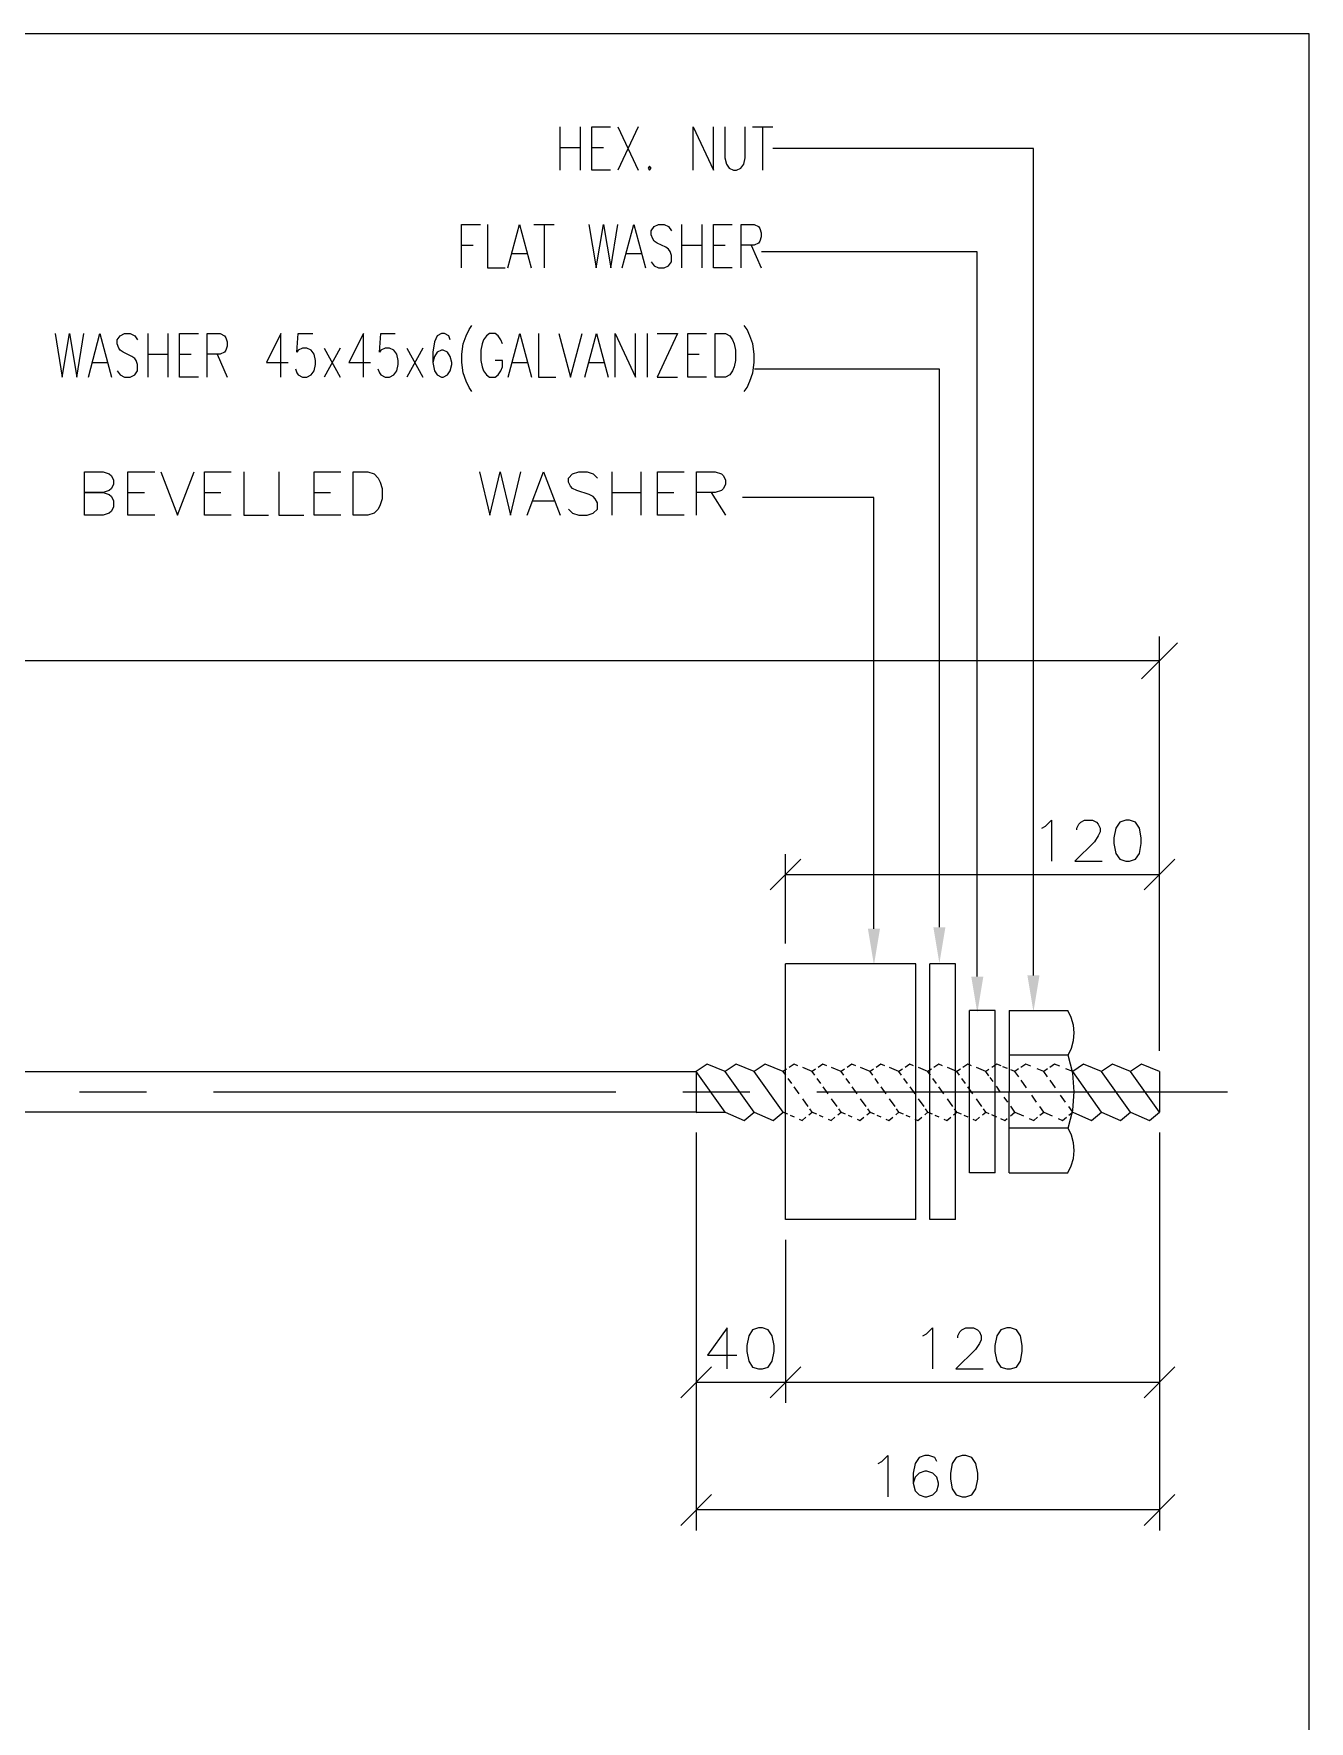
# Model space of a CAD drawing. Header units: millimetres. Extents: x 2 to 579, y 1 to 405.
# Drawn here: x 193.1 to 240.7, y 150.2 to 213.1 of the extents above; entities that cross this region are included whole.
import ezdxf

# ---------------------------------------------------------------- set-up
doc = ezdxf.new("R2010")
doc.units = ezdxf.units.MM
doc.linetypes.add('XKITLINE00', pattern=[0])
doc.layers.add('GraphicObject', color=6, linetype='Continuous', lineweight=0)
doc.layers.add('LinkedObject', color=7, linetype='Continuous', lineweight=0)

# ---------------------------------------------------------------- blocks, each defined once
blk = doc.blocks.new('*A3')
at = {"layer": 'GraphicObject', "color": 3, "linetype": 'XKITLINE00', "lineweight": 0}
for p, q in [((240.699, 213.102), (106.14, 213.102)), ((240.699, 74.15), (240.699, 213.102))]:
    blk.add_line(p, q, dxfattribs=at)
blk = doc.blocks.new('*A4')
at = {"layer": 'LinkedObject'}
for points in [[(224.687, 179.715), (224.462, 178.365), (224.237, 179.715)], [(227.129, 179.776), (226.904, 178.426), (226.679, 179.776)], [(228.543, 177.936), (228.318, 176.586), (228.093, 177.936)], [(230.637, 177.976), (230.412, 176.626), (230.187, 177.976)]]:
    blk.add_hatch(color=1, dxfattribs=at).paths.add_polyline_path(points, flags=17)
at = {"layer": 'LinkedObject', "color": 2, "linetype": 'XKITLINE00', "lineweight": 0}
for p, q in [((212.749, 209.628), (212.749, 208.008)), ((213.505, 209.628), (213.505, 208.008)), ((213.937, 208.008), (213.937, 209.628)), ((213.937, 209.628), (214.639, 209.628)), ((215.665, 209.628), (214.909, 208.008)), ((214.909, 209.628), (215.665, 208.008)), ((217.717, 208.008), (217.717, 209.628)), ((217.717, 209.628), (218.473, 208.008)), ((218.473, 208.008), (218.473, 209.628)), ((218.905, 209.628), (218.905, 208.471)), ((219.661, 208.471), (219.661, 209.628)), ((219.931, 209.628), (220.687, 209.628)), ((220.309, 209.628), (220.309, 208.008)), ((212.749, 208.857), (213.505, 208.857)), ((213.937, 208.857), (214.369, 208.857)), ((218.905, 208.471), (218.959, 208.239)), ((219.607, 208.239), (219.661, 208.471)), ((214.639, 208.008), (213.937, 208.008)), ((216.097, 208.162), (216.043, 208.085)), ((216.043, 208.085), (216.097, 208.008)), ((216.151, 208.085), (216.097, 208.162)), ((216.097, 208.008), (216.151, 208.085)), ((218.959, 208.239), (219.067, 208.085)), ((219.067, 208.085), (219.229, 208.008)), ((219.229, 208.008), (219.337, 208.008)), ((219.337, 208.008), (219.499, 208.085)), ((219.499, 208.085), (219.607, 208.239)), ((209.082, 204.367), (209.082, 205.987)), ((209.082, 205.987), (209.784, 205.987)), ((210.054, 205.987), (210.054, 204.367)), ((210.81, 204.367), (211.242, 205.987)), ((211.242, 205.987), (211.674, 204.367)), ((211.782, 205.987), (212.538, 205.987)), ((212.16, 205.987), (212.16, 204.367)), ((213.834, 205.987), (214.104, 204.367)), ((214.104, 204.367), (214.374, 205.987)), ((214.374, 205.987), (214.644, 204.367)), ((214.644, 204.367), (214.914, 205.987)), ((215.076, 204.367), (215.508, 205.987)), ((215.508, 205.987), (215.94, 204.367)), ((216.156, 205.755), (216.264, 205.909)), ((216.264, 205.909), (216.426, 205.987)), ((216.426, 205.987), (216.642, 205.987)), ((216.642, 205.987), (216.804, 205.909)), ((216.804, 205.909), (216.912, 205.755)), ((217.29, 205.987), (217.29, 204.367)), ((218.046, 205.987), (218.046, 204.367)), ((218.478, 204.367), (218.478, 205.987)), ((218.478, 205.987), (219.18, 205.987)), ((219.504, 204.367), (219.504, 205.987)), ((219.504, 205.987), (219.99, 205.987)), ((219.99, 205.987), (220.152, 205.909)), ((220.152, 205.909), (220.206, 205.832)), ((220.206, 205.832), (220.26, 205.678)), ((209.082, 205.215), (209.514, 205.215)), ((216.156, 205.601), (216.156, 205.755)), ((216.21, 205.447), (216.156, 205.601)), ((216.264, 205.369), (216.21, 205.447)), ((216.372, 205.292), (216.264, 205.369)), ((216.696, 205.138), (216.372, 205.292)), ((217.29, 205.215), (218.046, 205.215)), ((218.478, 205.215), (218.91, 205.215)), ((219.99, 205.215), (219.504, 205.215)), ((219.882, 205.215), (220.26, 204.367)), ((220.152, 205.292), (219.99, 205.215)), ((220.206, 205.369), (220.152, 205.292)), ((220.26, 205.524), (220.206, 205.369)), ((220.26, 205.678), (220.26, 205.524)), ((210.972, 204.907), (211.512, 204.907)), ((215.238, 204.907), (215.778, 204.907)), ((216.156, 204.598), (216.264, 204.444)), ((216.804, 205.061), (216.696, 205.138)), ((216.858, 204.984), (216.804, 205.061)), ((216.804, 204.444), (216.912, 204.598)), ((216.912, 204.829), (216.858, 204.984)), ((216.912, 204.598), (216.912, 204.829)), ((210.054, 204.367), (210.702, 204.367)), ((216.264, 204.444), (216.426, 204.367)), ((216.426, 204.367), (216.642, 204.367)), ((216.642, 204.367), (216.804, 204.444)), ((219.18, 204.367), (218.478, 204.367)), ((209.254, 201.84), (209.362, 202.071)), ((209.362, 202.071), (209.47, 202.225)), ((219.73, 202.071), (219.622, 202.225)), ((219.838, 201.84), (219.73, 202.071)), ((193.918, 201.917), (194.188, 200.297)), ((194.188, 200.297), (194.458, 201.917)), ((194.458, 201.917), (194.728, 200.297)), ((194.728, 200.297), (194.998, 201.917)), ((195.16, 200.297), (195.592, 201.917)), ((195.592, 201.917), (196.024, 200.297)), ((196.24, 201.685), (196.348, 201.84)), ((196.24, 201.531), (196.24, 201.685)), ((196.294, 201.377), (196.24, 201.531)), ((196.348, 201.84), (196.51, 201.917)), ((196.51, 201.917), (196.726, 201.917)), ((196.726, 201.917), (196.888, 201.84)), ((196.888, 201.84), (196.996, 201.685)), ((197.374, 201.917), (197.374, 200.297)), ((198.13, 201.917), (198.13, 200.297)), ((198.562, 200.297), (198.562, 201.917)), ((198.562, 201.917), (199.264, 201.917)), ((199.588, 200.297), (199.588, 201.917)), ((199.588, 201.917), (200.074, 201.917)), ((200.074, 201.917), (200.236, 201.84)), ((200.236, 201.84), (200.29, 201.762)), ((200.29, 201.762), (200.344, 201.608)), ((200.344, 201.454), (200.29, 201.3)), ((200.344, 201.608), (200.344, 201.454)), ((202.342, 201.917), (201.802, 200.837)), ((202.342, 200.297), (202.342, 201.917)), ((202.936, 201.222), (202.99, 201.917)), ((202.99, 201.917), (203.53, 201.917)), ((205.42, 201.917), (204.88, 200.837)), ((205.42, 200.297), (205.42, 201.917)), ((206.014, 201.222), (206.068, 201.917)), ((206.068, 201.917), (206.608, 201.917)), ((208.066, 201.608), (208.012, 201.222)), ((208.174, 201.84), (208.066, 201.608)), ((208.336, 201.917), (208.174, 201.84)), ((208.444, 201.917), (208.336, 201.917)), ((208.606, 201.84), (208.444, 201.917)), ((208.66, 201.685), (208.606, 201.84)), ((209.092, 201.145), (209.146, 201.531)), ((209.146, 201.531), (209.254, 201.84)), ((209.848, 201.531), (209.794, 201.3)), ((209.902, 201.685), (209.848, 201.531)), ((210.01, 201.84), (209.902, 201.685)), ((210.118, 201.917), (210.01, 201.84)), ((210.334, 201.917), (210.118, 201.917)), ((210.442, 201.84), (210.334, 201.917)), ((210.55, 201.685), (210.442, 201.84)), ((210.604, 201.531), (210.55, 201.685)), ((210.82, 200.297), (211.252, 201.917)), ((211.252, 201.917), (211.684, 200.297)), ((211.954, 201.917), (211.954, 200.297)), ((212.71, 201.917), (213.142, 200.297)), ((213.142, 200.297), (213.574, 201.917)), ((213.682, 200.297), (214.114, 201.917)), ((214.114, 201.917), (214.546, 200.297)), ((214.816, 200.297), (214.816, 201.917)), ((214.816, 201.917), (215.572, 200.297)), ((215.572, 200.297), (215.572, 201.917)), ((216.004, 201.917), (216.004, 200.297)), ((216.382, 201.917), (217.138, 201.917)), ((217.138, 201.917), (216.382, 200.297)), ((217.516, 200.297), (217.516, 201.917)), ((217.516, 201.917), (218.218, 201.917)), ((218.542, 200.297), (218.542, 201.917)), ((218.542, 201.917), (218.92, 201.917)), ((218.92, 201.917), (219.082, 201.84)), ((219.082, 201.84), (219.19, 201.685)), ((219.19, 201.685), (219.244, 201.531)), ((219.244, 201.531), (219.298, 201.3)), ((219.946, 201.531), (219.838, 201.84)), ((220, 201.145), (219.946, 201.531)), ((195.322, 200.837), (195.862, 200.837)), ((196.348, 201.3), (196.294, 201.377)), ((196.456, 201.222), (196.348, 201.3)), ((196.78, 201.068), (196.456, 201.222)), ((196.888, 200.991), (196.78, 201.068)), ((196.942, 200.914), (196.888, 200.991)), ((196.996, 200.76), (196.942, 200.914)), ((197.374, 201.145), (198.13, 201.145)), ((198.562, 201.145), (198.994, 201.145)), ((200.074, 201.145), (199.588, 201.145)), ((199.966, 201.145), (200.344, 200.297)), ((200.236, 201.222), (200.074, 201.145)), ((200.29, 201.3), (200.236, 201.222)), ((201.802, 200.837), (202.612, 200.837)), ((202.99, 201.3), (202.936, 201.222)), ((203.152, 201.377), (202.99, 201.3)), ((203.314, 201.377), (203.152, 201.377)), ((203.476, 201.3), (203.314, 201.377)), ((203.584, 201.145), (203.476, 201.3)), ((203.638, 200.914), (203.584, 201.145)), ((203.638, 200.76), (203.638, 200.914)), ((204.556, 201.377), (203.962, 200.297)), ((203.962, 201.377), (204.556, 200.297)), ((204.88, 200.837), (205.69, 200.837)), ((206.068, 201.3), (206.014, 201.222)), ((206.23, 201.377), (206.068, 201.3)), ((206.392, 201.377), (206.23, 201.377)), ((206.554, 201.3), (206.392, 201.377)), ((206.662, 201.145), (206.554, 201.3)), ((206.716, 200.914), (206.662, 201.145)), ((206.716, 200.76), (206.716, 200.914)), ((207.634, 201.377), (207.04, 200.297)), ((207.04, 201.377), (207.634, 200.297)), ((208.012, 201.222), (208.012, 200.837)), ((208.066, 201.068), (208.012, 200.837)), ((208.012, 200.837), (208.066, 200.528)), ((208.174, 201.222), (208.066, 201.068)), ((208.336, 201.3), (208.174, 201.222)), ((208.39, 201.3), (208.336, 201.3)), ((208.552, 201.222), (208.39, 201.3)), ((208.66, 201.068), (208.552, 201.222)), ((208.714, 200.837), (208.66, 201.068)), ((208.714, 200.76), (208.714, 200.837)), ((209.092, 200.837), (209.092, 201.145)), ((209.146, 200.451), (209.092, 200.837)), ((209.794, 201.3), (209.794, 200.914)), ((209.794, 200.914), (209.848, 200.682)), ((210.604, 200.914), (210.334, 200.914)), ((210.604, 200.682), (210.604, 200.914)), ((210.982, 200.837), (211.522, 200.837)), ((213.844, 200.837), (214.384, 200.837)), ((217.516, 201.145), (217.948, 201.145)), ((219.298, 200.914), (219.244, 200.682)), ((219.298, 201.3), (219.298, 200.914)), ((219.946, 200.451), (220, 200.837)), ((220, 200.837), (220, 201.145)), ((196.24, 200.528), (196.348, 200.374)), ((196.348, 200.374), (196.51, 200.297)), ((196.51, 200.297), (196.726, 200.297)), ((196.726, 200.297), (196.888, 200.374)), ((196.888, 200.374), (196.996, 200.528)), ((196.996, 200.528), (196.996, 200.76)), ((199.264, 200.297), (198.562, 200.297)), ((202.882, 200.605), (202.936, 200.451)), ((202.936, 200.451), (202.99, 200.374)), ((202.99, 200.374), (203.152, 200.297)), ((203.152, 200.297), (203.314, 200.297)), ((203.314, 200.297), (203.476, 200.374)), ((203.476, 200.374), (203.584, 200.528)), ((203.584, 200.528), (203.638, 200.76)), ((205.96, 200.605), (206.014, 200.451)), ((206.014, 200.451), (206.068, 200.374)), ((206.068, 200.374), (206.23, 200.297)), ((206.23, 200.297), (206.392, 200.297)), ((206.392, 200.297), (206.554, 200.374)), ((206.554, 200.374), (206.662, 200.528)), ((206.662, 200.528), (206.716, 200.76)), ((208.066, 200.528), (208.174, 200.374)), ((208.174, 200.374), (208.336, 200.297)), ((208.336, 200.297), (208.39, 200.297)), ((208.39, 200.297), (208.552, 200.374)), ((208.552, 200.374), (208.66, 200.528)), ((208.66, 200.528), (208.714, 200.76)), ((209.254, 200.142), (209.146, 200.451)), ((209.848, 200.682), (209.902, 200.528)), ((209.902, 200.528), (210.01, 200.374)), ((210.01, 200.374), (210.118, 200.297)), ((210.118, 200.297), (210.334, 200.297)), ((210.334, 200.297), (210.442, 200.374)), ((210.442, 200.374), (210.55, 200.528)), ((210.55, 200.528), (210.604, 200.682)), ((211.954, 200.297), (212.602, 200.297)), ((216.382, 200.297), (217.138, 200.297)), ((218.218, 200.297), (217.516, 200.297)), ((218.92, 200.297), (218.542, 200.297)), ((219.082, 200.374), (218.92, 200.297)), ((219.19, 200.528), (219.082, 200.374)), ((219.244, 200.682), (219.19, 200.528)), ((219.838, 200.142), (219.946, 200.451)), ((209.362, 199.911), (209.254, 200.142)), ((209.47, 199.757), (209.362, 199.911)), ((219.622, 199.757), (219.73, 199.911)), ((219.73, 199.911), (219.838, 200.142)), ((195.016, 195.141), (195.016, 196.761)), ((195.016, 196.761), (195.71, 196.761)), ((195.71, 196.761), (195.942, 196.684)), ((195.942, 196.684), (196.019, 196.607)), ((196.019, 196.607), (196.096, 196.453)), ((196.096, 196.453), (196.096, 196.299)), ((196.636, 195.141), (196.636, 196.761)), ((196.636, 196.761), (197.639, 196.761)), ((197.87, 196.761), (198.487, 195.141)), ((198.487, 195.141), (199.104, 196.761)), ((199.49, 195.141), (199.49, 196.761)), ((199.49, 196.761), (200.493, 196.761)), ((200.956, 196.761), (200.956, 195.141)), ((202.267, 196.761), (202.267, 195.141)), ((203.579, 195.141), (203.579, 196.761)), ((203.579, 196.761), (204.582, 196.761)), ((205.044, 195.141), (205.044, 196.761)), ((205.044, 196.761), (205.584, 196.761)), ((205.584, 196.761), (205.816, 196.684)), ((205.816, 196.684), (205.97, 196.53)), ((205.97, 196.53), (206.047, 196.376)), ((209.75, 196.761), (210.136, 195.141)), ((210.136, 195.141), (210.522, 196.761)), ((210.522, 196.761), (210.907, 195.141)), ((210.907, 195.141), (211.293, 196.761)), ((211.524, 195.141), (212.142, 196.761)), ((212.142, 196.761), (212.759, 195.141)), ((213.067, 196.53), (213.222, 196.684)), ((213.067, 196.376), (213.067, 196.53)), ((213.222, 196.684), (213.453, 196.761)), ((213.453, 196.761), (213.762, 196.761)), ((213.762, 196.761), (213.993, 196.684)), ((213.993, 196.684), (214.147, 196.53)), ((214.687, 196.761), (214.687, 195.141)), ((215.767, 196.761), (215.767, 195.141)), ((216.384, 195.141), (216.384, 196.761)), ((216.384, 196.761), (217.387, 196.761)), ((217.85, 195.141), (217.85, 196.761)), ((217.85, 196.761), (218.544, 196.761)), ((218.544, 196.761), (218.776, 196.684)), ((218.776, 196.684), (218.853, 196.607)), ((218.853, 196.607), (218.93, 196.453)), ((218.93, 196.453), (218.93, 196.299)), ((195.71, 195.99), (195.016, 195.99)), ((195.016, 195.99), (195.71, 195.99)), ((195.942, 196.067), (195.71, 195.99)), ((195.71, 195.99), (195.942, 195.913)), ((196.019, 196.144), (195.942, 196.067)), ((195.942, 195.913), (196.019, 195.836)), ((196.096, 196.299), (196.019, 196.144)), ((196.019, 195.836), (196.096, 195.681)), ((196.636, 195.99), (197.253, 195.99)), ((199.49, 195.99), (200.107, 195.99)), ((203.579, 195.99), (204.196, 195.99)), ((206.047, 196.376), (206.124, 196.144)), ((206.124, 195.759), (206.047, 195.527)), ((206.124, 196.144), (206.124, 195.759)), ((213.144, 196.221), (213.067, 196.376)), ((213.222, 196.144), (213.144, 196.221)), ((213.376, 196.067), (213.222, 196.144)), ((213.839, 195.913), (213.376, 196.067)), ((213.993, 195.836), (213.839, 195.913)), ((214.07, 195.759), (213.993, 195.836)), ((214.147, 195.604), (214.07, 195.759)), ((214.687, 195.99), (215.767, 195.99)), ((216.384, 195.99), (217.002, 195.99)), ((218.544, 195.99), (217.85, 195.99)), ((218.39, 195.99), (218.93, 195.141)), ((218.776, 196.067), (218.544, 195.99)), ((218.853, 196.144), (218.776, 196.067)), ((218.93, 196.299), (218.853, 196.144)), ((195.71, 195.141), (195.016, 195.141)), ((195.942, 195.219), (195.71, 195.141)), ((196.019, 195.296), (195.942, 195.219)), ((196.096, 195.45), (196.019, 195.296)), ((196.096, 195.681), (196.096, 195.45)), ((197.639, 195.141), (196.636, 195.141)), ((200.493, 195.141), (199.49, 195.141)), ((200.956, 195.141), (201.882, 195.141)), ((202.267, 195.141), (203.193, 195.141)), ((204.582, 195.141), (203.579, 195.141)), ((205.584, 195.141), (205.044, 195.141)), ((205.816, 195.219), (205.584, 195.141)), ((205.97, 195.373), (205.816, 195.219)), ((206.047, 195.527), (205.97, 195.373)), ((211.756, 195.681), (212.527, 195.681)), ((213.067, 195.373), (213.222, 195.219)), ((213.222, 195.219), (213.453, 195.141)), ((213.453, 195.141), (213.762, 195.141)), ((213.762, 195.141), (213.993, 195.219)), ((213.993, 195.219), (214.147, 195.373)), ((214.147, 195.373), (214.147, 195.604)), ((217.387, 195.141), (216.384, 195.141))]:
    blk.add_line(p, q, dxfattribs=at)
at = {"layer": 'LinkedObject', "color": 1, "linetype": 'XKITLINE00', "lineweight": 0}
for p, q in [((230.412, 208.818), (220.691, 208.818)), ((230.412, 177.976), (230.412, 208.818)), ((228.318, 204.969), (220.264, 204.969)), ((228.318, 177.936), (228.318, 204.969)), ((226.904, 200.586), (220.004, 200.586)), ((226.904, 179.776), (226.904, 200.586)), ((224.462, 195.798), (219.555, 195.798)), ((224.462, 179.715), (224.462, 195.798)), ((234.441, 189.038), (235.791, 190.388)), ((235.116, 175.296), (235.116, 190.613)), ((235.116, 189.713), (112.64, 189.713)), ((221.736, 182.313), (220.588, 181.165)), ((221.162, 179.169), (221.162, 182.504)), ((234.542, 181.165), (235.689, 182.313)), ((235.116, 175.161), (235.116, 182.504)), ((221.162, 181.739), (235.116, 181.739)), ((217.836, 172.117), (217.836, 157.272)), ((217.836, 172.074), (217.836, 162.035)), ((235.116, 172.117), (235.116, 157.272)), ((235.116, 171.037), (235.116, 162.035)), ((221.162, 168.11), (221.162, 162.035)), ((221.162, 166.978), (221.162, 162.035)), ((218.409, 163.374), (217.262, 162.227)), ((220.588, 162.227), (221.736, 163.374)), ((221.736, 163.374), (220.588, 162.227)), ((234.542, 162.227), (235.689, 163.374)), ((217.836, 162.8), (221.162, 162.8)), ((221.162, 162.8), (235.116, 162.8)), ((218.409, 158.611), (217.262, 157.463)), ((235.116, 158.037), (217.836, 158.037)), ((234.542, 157.463), (235.689, 158.611))]:
    blk.add_line(p, q, dxfattribs=at)
at = {"layer": 'LinkedObject', "color": 7, "linetype": 'XKITLINE00', "lineweight": 0}
for p, q in [((230.719, 183.475), (230.865, 183.547)), ((230.865, 183.547), (231.083, 183.766)), ((231.083, 183.766), (231.083, 182.236)), ((232.03, 183.475), (232.103, 183.62)), ((232.03, 183.402), (232.03, 183.475)), ((232.103, 183.62), (232.176, 183.693)), ((232.176, 183.693), (232.322, 183.766)), ((232.322, 183.766), (232.613, 183.766)), ((232.613, 183.766), (232.759, 183.693)), ((232.832, 183.183), (232.686, 182.965)), ((232.759, 183.693), (232.832, 183.62)), ((232.832, 183.62), (232.905, 183.475)), ((232.905, 183.329), (232.832, 183.183)), ((232.905, 183.475), (232.905, 183.329)), ((233.488, 183.475), (233.415, 183.11)), ((233.633, 183.693), (233.488, 183.475)), ((233.852, 183.766), (233.633, 183.693)), ((233.998, 183.766), (233.852, 183.766)), ((234.216, 183.693), (233.998, 183.766)), ((234.362, 183.475), (234.216, 183.693)), ((234.435, 183.11), (234.362, 183.475)), ((232.686, 182.965), (231.958, 182.236)), ((233.415, 183.11), (233.415, 182.892)), ((233.415, 182.892), (233.488, 182.527)), ((234.362, 182.527), (234.435, 182.892)), ((234.435, 182.892), (234.435, 183.11)), ((231.958, 182.236), (232.978, 182.236)), ((233.488, 182.527), (233.633, 182.309)), ((233.633, 182.309), (233.852, 182.236)), ((233.852, 182.236), (233.998, 182.236)), ((233.998, 182.236), (234.216, 182.309)), ((234.216, 182.309), (234.362, 182.527)), ((235.116, 181.739), (235.116, 181.739)), ((221.162, 178.404), (221.162, 178.404)), ((129.92, 174.396), (217.836, 174.396)), ((218.242, 174.666), (217.836, 174.396)), ((218.242, 174.666), (217.836, 174.396)), ((218.916, 172.882), (217.836, 174.396)), ((217.836, 174.396), (217.836, 172.882)), ((218.916, 172.882), (217.836, 174.396)), ((218.916, 174.396), (218.242, 174.666)), ((218.916, 174.396), (218.242, 174.666)), ((219.322, 174.666), (218.916, 174.396)), ((219.322, 174.666), (218.916, 174.396)), ((219.996, 172.882), (218.916, 174.396)), ((219.996, 172.882), (218.916, 174.396)), ((219.996, 174.396), (219.322, 174.666)), ((219.996, 174.396), (219.322, 174.666)), ((220.402, 174.666), (219.996, 174.396)), ((221.076, 172.882), (219.996, 174.396)), ((221.076, 174.396), (220.402, 174.666)), ((221.206, 174.483), (221.076, 174.396)), ((221.176, 174.256), (221.076, 174.396)), ((221.482, 174.666), (221.301, 174.546)), ((221.623, 174.609), (221.482, 174.666)), ((222.156, 174.396), (221.805, 174.537)), ((222.286, 174.483), (222.156, 174.396)), ((222.256, 174.256), (222.156, 174.396)), ((222.562, 174.666), (222.381, 174.546)), ((222.703, 174.609), (222.562, 174.666)), ((223.236, 174.396), (222.885, 174.537)), ((223.366, 174.483), (223.236, 174.396)), ((223.336, 174.256), (223.236, 174.396)), ((223.642, 174.666), (223.461, 174.546)), ((223.783, 174.609), (223.642, 174.666)), ((224.316, 174.396), (223.965, 174.537)), ((224.446, 174.483), (224.316, 174.396)), ((224.416, 174.256), (224.316, 174.396)), ((224.722, 174.666), (224.541, 174.546)), ((224.863, 174.609), (224.722, 174.666)), ((225.396, 174.396), (225.045, 174.537)), ((225.526, 174.483), (225.396, 174.396)), ((225.496, 174.256), (225.396, 174.396)), ((225.802, 174.666), (225.621, 174.546)), ((225.943, 174.609), (225.802, 174.666)), ((226.476, 174.396), (226.125, 174.537)), ((226.606, 174.483), (226.476, 174.396)), ((226.576, 174.256), (226.476, 174.396)), ((226.882, 174.666), (226.701, 174.546)), ((227.023, 174.609), (226.882, 174.666)), ((227.556, 174.396), (227.205, 174.537)), ((227.686, 174.483), (227.556, 174.396)), ((227.656, 174.256), (227.556, 174.396)), ((227.962, 174.666), (227.781, 174.546)), ((228.103, 174.609), (227.962, 174.666)), ((228.636, 174.396), (228.285, 174.537)), ((228.75, 174.472), (228.636, 174.396)), ((228.75, 174.236), (228.636, 174.396)), ((229.042, 174.666), (228.859, 174.544)), ((229.205, 174.601), (229.042, 174.666)), ((229.446, 174.504), (229.275, 174.573)), ((229.716, 174.396), (229.569, 174.455)), ((229.853, 174.488), (229.716, 174.396)), ((229.862, 174.191), (229.716, 174.396)), ((230.122, 174.666), (229.938, 174.544)), ((230.315, 174.589), (230.122, 174.666)), ((230.796, 174.396), (230.546, 174.496)), ((230.933, 174.488), (230.796, 174.396)), ((230.942, 174.191), (230.796, 174.396)), ((231.202, 174.666), (231.018, 174.544)), ((231.395, 174.589), (231.202, 174.666)), ((231.876, 174.396), (231.626, 174.496)), ((232.282, 174.666), (231.876, 174.396)), ((232.956, 172.882), (231.876, 174.396)), ((232.956, 174.396), (232.282, 174.666)), ((233.362, 174.666), (232.956, 174.396)), ((234.036, 172.882), (232.956, 174.396)), ((234.036, 174.396), (233.362, 174.666)), ((234.442, 174.666), (234.036, 174.396)), ((235.116, 172.882), (234.036, 174.396)), ((235.116, 174.396), (234.442, 174.666)), ((235.116, 174.396), (235.116, 174.396)), ((235.116, 174.396), (235.116, 174.396)), ((235.116, 174.396), (235.116, 172.882)), ((221.398, 173.944), (221.263, 174.134)), ((221.675, 173.556), (221.489, 173.817)), ((222.478, 173.944), (222.343, 174.134)), ((222.755, 173.556), (222.569, 173.817)), ((223.558, 173.944), (223.423, 174.134)), ((223.835, 173.556), (223.649, 173.817)), ((224.638, 173.944), (224.503, 174.134)), ((224.915, 173.556), (224.729, 173.817)), ((225.718, 173.944), (225.583, 174.134)), ((225.995, 173.556), (225.809, 173.817)), ((226.798, 173.944), (226.663, 174.134)), ((227.075, 173.556), (226.889, 173.817)), ((227.878, 173.944), (227.743, 174.134)), ((228.155, 173.556), (227.969, 173.817)), ((228.905, 174.019), (228.8, 174.166)), ((229.176, 173.639), (229.029, 173.845)), ((230.152, 173.784), (229.952, 174.065)), ((231.232, 173.784), (231.032, 174.065)), ((222.01, 173.087), (221.805, 173.374)), ((223.09, 173.087), (222.885, 173.374)), ((224.17, 173.087), (223.965, 173.374)), ((225.25, 173.087), (225.045, 173.374)), ((226.33, 173.087), (226.125, 173.374)), ((227.41, 173.087), (227.205, 173.374)), ((228.49, 173.087), (228.285, 173.374)), ((229.458, 173.244), (229.318, 173.44)), ((230.532, 173.251), (230.346, 173.513)), ((231.612, 173.251), (231.426, 173.513)), ((217.836, 172.882), (128.84, 172.882)), ((217.836, 172.882), (217.836, 172.882)), ((217.836, 172.882), (218.916, 172.882)), ((217.836, 172.839), (217.836, 172.839)), ((218.916, 172.882), (219.621, 172.567)), ((218.916, 172.882), (219.621, 172.567)), ((219.621, 172.567), (219.996, 172.882)), ((219.621, 172.567), (219.996, 172.882)), ((219.996, 172.882), (220.701, 172.567)), ((220.701, 172.567), (221.076, 172.882)), ((221.076, 172.882), (220.99, 173.002)), ((221.076, 172.882), (221.235, 172.811)), ((221.335, 172.767), (221.481, 172.701)), ((221.671, 172.616), (221.781, 172.567)), ((221.781, 172.567), (221.926, 172.689)), ((222.036, 172.781), (222.156, 172.882)), ((222.156, 172.882), (222.07, 173.002)), ((222.156, 172.882), (222.315, 172.811)), ((222.415, 172.767), (222.561, 172.701)), ((222.751, 172.616), (222.861, 172.567)), ((222.861, 172.567), (223.006, 172.689)), ((223.116, 172.781), (223.236, 172.882)), ((223.236, 172.882), (223.15, 173.002)), ((223.236, 172.882), (223.395, 172.811)), ((223.495, 172.767), (223.641, 172.701)), ((223.831, 172.616), (223.941, 172.567)), ((223.941, 172.567), (224.086, 172.689)), ((224.196, 172.781), (224.316, 172.882)), ((224.316, 172.882), (224.23, 173.002)), ((224.316, 172.882), (224.475, 172.811)), ((224.575, 172.767), (224.721, 172.701)), ((224.911, 172.616), (225.021, 172.567)), ((225.021, 172.567), (225.166, 172.689)), ((225.276, 172.781), (225.396, 172.882)), ((225.396, 172.882), (225.31, 173.002)), ((225.396, 172.882), (225.555, 172.811)), ((225.655, 172.767), (225.801, 172.701)), ((225.991, 172.616), (226.101, 172.567)), ((226.101, 172.567), (226.246, 172.689)), ((226.356, 172.781), (226.476, 172.882)), ((226.476, 172.882), (226.39, 173.002)), ((226.476, 172.882), (226.635, 172.811)), ((226.735, 172.767), (226.881, 172.701)), ((227.071, 172.616), (227.181, 172.567)), ((227.181, 172.567), (227.326, 172.689)), ((227.436, 172.781), (227.556, 172.882)), ((227.556, 172.882), (227.47, 173.002)), ((227.556, 172.882), (227.715, 172.811)), ((227.815, 172.767), (227.961, 172.701)), ((228.151, 172.616), (228.261, 172.567)), ((228.261, 172.567), (228.406, 172.689)), ((228.516, 172.781), (228.636, 172.882)), ((228.636, 172.882), (228.55, 173.002)), ((228.636, 172.882), (228.75, 172.831)), ((228.842, 172.79), (229.03, 172.706)), ((229.182, 172.638), (229.341, 172.567)), ((229.341, 172.567), (229.43, 172.642)), ((229.552, 172.745), (229.716, 172.882)), ((229.716, 172.882), (229.564, 173.095)), ((229.716, 172.882), (230.036, 172.739)), ((230.254, 172.642), (230.421, 172.567)), ((230.421, 172.567), (230.567, 172.69)), ((230.796, 172.882), (230.65, 173.086)), ((230.653, 172.762), (230.796, 172.882)), ((230.796, 172.882), (231.116, 172.739)), ((231.334, 172.642), (231.501, 172.567)), ((231.501, 172.567), (231.647, 172.69)), ((231.876, 172.882), (231.73, 173.086)), ((231.733, 172.762), (231.876, 172.882)), ((231.876, 172.882), (232.581, 172.567)), ((232.581, 172.567), (232.956, 172.882)), ((232.956, 172.882), (233.661, 172.567)), ((233.661, 172.567), (234.036, 172.882)), ((234.036, 172.882), (234.741, 172.567)), ((234.741, 172.567), (235.116, 172.882)), ((235.116, 172.882), (235.116, 172.882)), ((235.116, 171.802), (235.116, 171.802)), ((221.162, 168.875), (221.162, 168.875)), ((221.162, 167.743), (221.162, 167.743)), ((218.989, 164.828), (218.26, 163.808)), ((218.989, 163.298), (218.989, 164.828)), ((219.79, 164.536), (219.717, 164.172)), ((219.936, 164.755), (219.79, 164.536)), ((220.154, 164.828), (219.936, 164.755)), ((220.3, 164.828), (220.154, 164.828)), ((220.519, 164.755), (220.3, 164.828)), ((220.664, 164.536), (220.519, 164.755)), ((220.737, 164.172), (220.664, 164.536)), ((226.281, 164.536), (226.427, 164.609)), ((226.427, 164.609), (226.645, 164.828)), ((226.645, 164.828), (226.645, 163.298)), ((227.592, 164.536), (227.665, 164.682)), ((227.592, 164.463), (227.592, 164.536)), ((227.665, 164.682), (227.738, 164.755)), ((227.738, 164.755), (227.884, 164.828)), ((227.884, 164.828), (228.175, 164.828)), ((228.175, 164.828), (228.321, 164.755)), ((228.321, 164.755), (228.394, 164.682)), ((228.394, 164.682), (228.467, 164.536)), ((228.467, 164.39), (228.394, 164.245)), ((228.467, 164.536), (228.467, 164.39)), ((229.049, 164.536), (228.977, 164.172)), ((229.195, 164.755), (229.049, 164.536)), ((229.414, 164.828), (229.195, 164.755)), ((229.559, 164.828), (229.414, 164.828)), ((229.778, 164.755), (229.559, 164.828)), ((229.924, 164.536), (229.778, 164.755)), ((229.997, 164.172), (229.924, 164.536)), ((218.26, 163.808), (219.353, 163.808)), ((219.717, 164.172), (219.717, 163.953)), ((219.717, 163.953), (219.79, 163.589)), ((220.664, 163.589), (220.737, 163.953)), ((220.737, 163.953), (220.737, 164.172)), ((228.248, 164.026), (227.519, 163.298)), ((228.394, 164.245), (228.248, 164.026)), ((228.977, 164.172), (228.977, 163.953)), ((228.977, 163.953), (229.049, 163.589)), ((229.924, 163.589), (229.997, 163.953)), ((229.997, 163.953), (229.997, 164.172)), ((219.79, 163.589), (219.936, 163.37)), ((219.936, 163.37), (220.154, 163.298)), ((220.154, 163.298), (220.3, 163.298)), ((220.3, 163.298), (220.519, 163.37)), ((220.519, 163.37), (220.664, 163.589)), ((227.519, 163.298), (228.539, 163.298)), ((229.049, 163.589), (229.195, 163.37)), ((229.195, 163.37), (229.414, 163.298)), ((229.414, 163.298), (229.559, 163.298)), ((229.559, 163.298), (229.778, 163.37)), ((229.778, 163.37), (229.924, 163.589)), ((221.162, 162.8), (221.162, 162.8)), ((235.116, 162.8), (235.116, 162.8)), ((224.763, 159.846), (224.982, 160.064)), ((224.982, 160.064), (224.982, 158.534)), ((226.148, 159.991), (226.002, 159.773)), ((226.366, 160.064), (226.148, 159.991)), ((226.512, 160.064), (226.366, 160.064)), ((226.731, 159.991), (226.512, 160.064)), ((226.803, 159.846), (226.731, 159.991)), ((227.532, 159.991), (227.386, 159.773)), ((227.751, 160.064), (227.532, 159.991)), ((227.896, 160.064), (227.751, 160.064)), ((228.115, 159.991), (227.896, 160.064)), ((228.261, 159.773), (228.115, 159.991)), ((224.618, 159.773), (224.763, 159.846)), ((226.002, 159.773), (225.929, 159.409)), ((225.929, 159.409), (225.929, 159.044)), ((226.002, 159.263), (225.929, 159.044)), ((226.148, 159.409), (226.002, 159.263)), ((226.366, 159.481), (226.148, 159.409)), ((226.439, 159.481), (226.366, 159.481)), ((226.658, 159.409), (226.439, 159.481)), ((226.803, 159.263), (226.658, 159.409)), ((226.876, 159.044), (226.803, 159.263)), ((227.386, 159.773), (227.313, 159.409)), ((227.313, 159.409), (227.313, 159.19)), ((228.333, 159.409), (228.261, 159.773)), ((228.333, 159.19), (228.333, 159.409)), ((225.929, 159.044), (226.002, 158.753)), ((226.002, 158.753), (226.148, 158.607)), ((226.658, 158.607), (226.803, 158.753)), ((226.803, 158.753), (226.876, 158.971)), ((226.876, 158.971), (226.876, 159.044)), ((227.313, 159.19), (227.386, 158.826)), ((227.386, 158.826), (227.532, 158.607)), ((228.115, 158.607), (228.261, 158.826)), ((228.261, 158.826), (228.333, 159.19)), ((217.836, 158.037), (217.836, 158.037)), ((226.148, 158.607), (226.366, 158.534)), ((226.366, 158.534), (226.439, 158.534)), ((226.439, 158.534), (226.658, 158.607)), ((227.532, 158.607), (227.751, 158.534)), ((227.751, 158.534), (227.896, 158.534)), ((227.896, 158.534), (228.115, 158.607))]:
    blk.add_line(p, q, dxfattribs=at)
at = {"layer": 'LinkedObject', "color": 6, "linetype": 'XKITLINE00', "lineweight": 0}
for p, q in [((221.162, 168.875), (221.162, 178.404)), ((226.028, 178.404), (221.162, 178.404)), ((226.028, 168.875), (226.028, 178.404)), ((226.546, 168.875), (226.546, 178.404)), ((227.505, 178.404), (226.546, 178.404)), ((227.505, 168.875), (227.505, 178.404)), ((228.024, 170.615), (228.024, 176.664)), ((228.983, 176.664), (228.024, 176.664)), ((228.983, 170.615), (228.983, 176.664)), ((229.501, 176.664), (229.501, 173.639)), ((229.501, 176.664), (231.693, 176.664)), ((231.824, 176.404), (231.693, 176.664)), ((231.905, 176.125), (231.824, 176.404)), ((231.934, 175.835), (231.905, 176.125)), ((231.911, 175.545), (231.934, 175.835)), ((231.711, 175.002), (229.501, 175.002)), ((231.711, 175.002), (231.835, 175.264)), ((231.877, 174.33), (231.711, 175.002)), ((231.835, 175.264), (231.911, 175.545)), ((231.933, 173.639), (231.877, 174.33)), ((194.83, 173.639), (197.33, 173.639)), ((199.83, 173.639), (214.83, 173.639)), ((217.33, 173.639), (219.83, 173.639)), ((222.33, 173.639), (237.656, 173.639)), ((229.501, 170.615), (229.501, 173.639)), ((231.877, 172.949), (231.933, 173.639)), ((231.711, 172.277), (231.877, 172.949)), ((231.711, 172.277), (229.501, 172.277)), ((231.835, 172.015), (231.711, 172.277)), ((231.911, 171.734), (231.835, 172.015)), ((231.905, 171.154), (231.934, 171.444)), ((231.934, 171.444), (231.911, 171.734)), ((228.983, 170.615), (228.024, 170.615)), ((229.501, 170.615), (231.693, 170.615)), ((231.693, 170.615), (231.824, 170.875)), ((231.824, 170.875), (231.905, 171.154)), ((226.028, 168.875), (221.162, 168.875)), ((227.505, 168.875), (226.546, 168.875))]:
    blk.add_line(p, q, dxfattribs=at)

msp = doc.modelspace()

# ---------------------------------------------------------------- block references
at = {"lineweight": 0}
for name in ['*A3', '*A4']:
    msp.add_blockref(name, (0, 0), dxfattribs=at)

doc.saveas('drawing.dxf')
